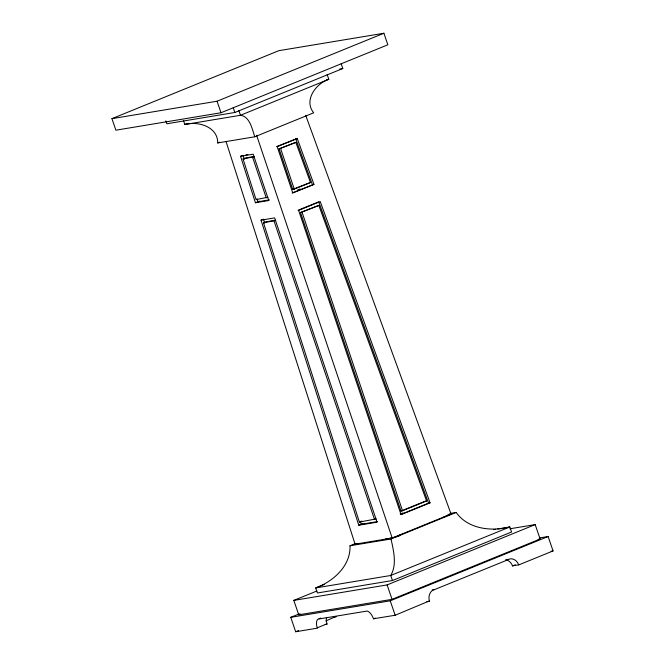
<?xml version="1.0" encoding="UTF-8"?>
<svg xmlns="http://www.w3.org/2000/svg" width="665" height="665" viewBox="0 0 665 665"><rect width="100%" height="100%" fill="white"/><g stroke="black" fill="none" stroke-linecap="round" stroke-linejoin="round"><path stroke-width="1" d="M355.733 543.438L349.99 545.774C350.837 565.94 333.223 581.451 315.692 587.935L317.421 592.981L392.466 580.528L511.576 532.008L509.847 526.963L497.678 528.983M506.223 559.938A9.194 7.897 80.6 0 1 512.507 565.882L518.692 564.851A9.194 7.897 80.6 0 0 510.329 558.791L432.366 590.478A9.194 7.897 80.6 0 0 429.407 600.911L395.168 615.25L373.506 618.766A9.194 4.613 67.8 0 0 367.188 611.035L318.053 619.123A9.194 4.613 67.8 0 0 317.222 627.818L327.03 623.82A9.194 4.613 67.8 0 1 326.457 617.561M305.692 115.311L451.061 514.037L443.696 517.038M111.936 118.653L278.776 50.69L383.896 33.25L387.845 44.788L221.004 112.751L115.893 130.19L111.936 118.653L217.056 101.213L383.896 33.25M187.696 123.341L184.82 124.513L183.507 120.673M165.859 120.889L166.849 123.773L234.861 112.485L342.816 68.512L341.17 63.707M217.704 142.942L254.803 136.782C252.201 129.234 249.857 116.417 240.472 115.286L184.82 124.513C197.954 120.822 217.945 126.724 217.704 142.942L219.6 142.169M254.803 136.782L313.681 112.801C303.456 100.282 315.917 83.582 328.793 79.301L327.147 74.497M276.607 146.583L297.238 138.503L313.955 184.363L292.775 192.991L277.189 146.674L297.238 138.503M279.084 148.869L295.825 142.368L310.455 182.501L294.254 189.093L292.725 189.392L279.084 148.869L295.825 142.368M292.725 189.392L310.455 182.501M297.388 190.132L300.156 189.01M292.168 192.917L313.955 184.363M298.028 210.273L318.693 201.861L428.534 503.139L430.072 502.84L320.222 201.561L298.627 210.356L401.053 514.66L430.072 502.84M300.522 212.551L318.818 205.427L426.573 500.969L402.533 510.762L401.003 511.061L300.522 212.551L318.818 205.427M401.003 511.061L424.079 501.659M400.205 514.028L403.007 512.881M400.455 514.577L428.534 503.139M448.052 514.535L451.061 514.037L392.175 538.027C371.361 542.058 403.763 535.907 399.582 535.15L399.54 535.026M349.99 545.774L391.02 538.974L456.148 512.441C467.952 529.107 491.352 531.692 509.847 526.963L390.737 575.483L315.692 587.935L324.337 584.41M509.831 528.8L535.184 524.594L540.121 539.016L392.051 599.34L298.751 614.817L293.814 600.395L316.889 590.994M317.346 628.159L295.684 631.75L290.746 617.328L299.358 613.82M298.751 614.817L300.671 614.036M293.814 600.395L387.113 584.917L535.184 524.594M319.017 618.774L320.804 618.051M295.684 631.75L298.552 630.586M325.858 620.952L336.108 616.389M290.746 617.328L390.23 600.827L548.126 536.505L553.064 550.928L518.708 564.926M373.522 618.841L375.309 618.109M512.524 565.948L515.35 564.793M240.555 156.308L253.19 154.205L268.776 200.531L255.435 202.742L240.555 156.308L243.024 155.344L244.288 159.301M267.904 197.247L256.05 199.583L243.033 158.952L245.501 157.996L254.121 156.558M243.033 158.952L254.263 156.724M255.435 202.742L259.55 201.146M261.012 220.157L274.628 217.896L377.055 522.191L358.776 525.225L261.012 220.157L263.481 219.192L264.745 223.141M376.182 518.916L359.391 522.067L263.49 222.8L265.958 221.844L275.559 220.248M263.49 222.8L275.701 220.406M359.391 522.067L361.851 521.111M358.776 525.225L362.882 523.629M356.922 543.463L355.077 544.178L226.017 141.421M425.035 501.269L426.573 500.969M448.301 514.577L451.061 514.037M339.773 69.019L342.816 68.512M326.773 79.642L328.793 79.301L240.472 115.286L238.826 110.473M245.942 154.862L247.879 154.538M269.342 199.882L257.904 201.786L256.956 198.818M377.487 521.576L361.236 524.269L360.289 521.31M450.147 513.438L456.148 512.441M493.621 529.656L495.649 529.315M540.005 537.852L548.126 536.505M538.093 539.357L540.121 539.016M551.094 551.252L553.064 550.928M505.741 559.714L508.393 559.273M432.159 589.93L433.929 589.639M334.487 617.012L336.249 616.721M426.897 601.684L429.548 601.243M325.227 624.477L327.163 624.161M295.701 138.802L312.425 184.662M233.216 107.68L234.861 112.485M392.466 580.528L390.737 575.483C397.204 564.485 393.514 550.662 391.02 538.974M387.113 584.917L392.051 599.34M390.23 600.827L395.168 615.25M217.056 101.213L221.004 112.751M280.613 148.569L294.254 189.093M302.051 212.251L402.533 510.762M256.615 135.303L392.175 538.027L355.077 544.178L359.715 543.413M252.617 157.364L266.258 197.887M274.055 221.046L374.536 519.556"/></g></svg>
